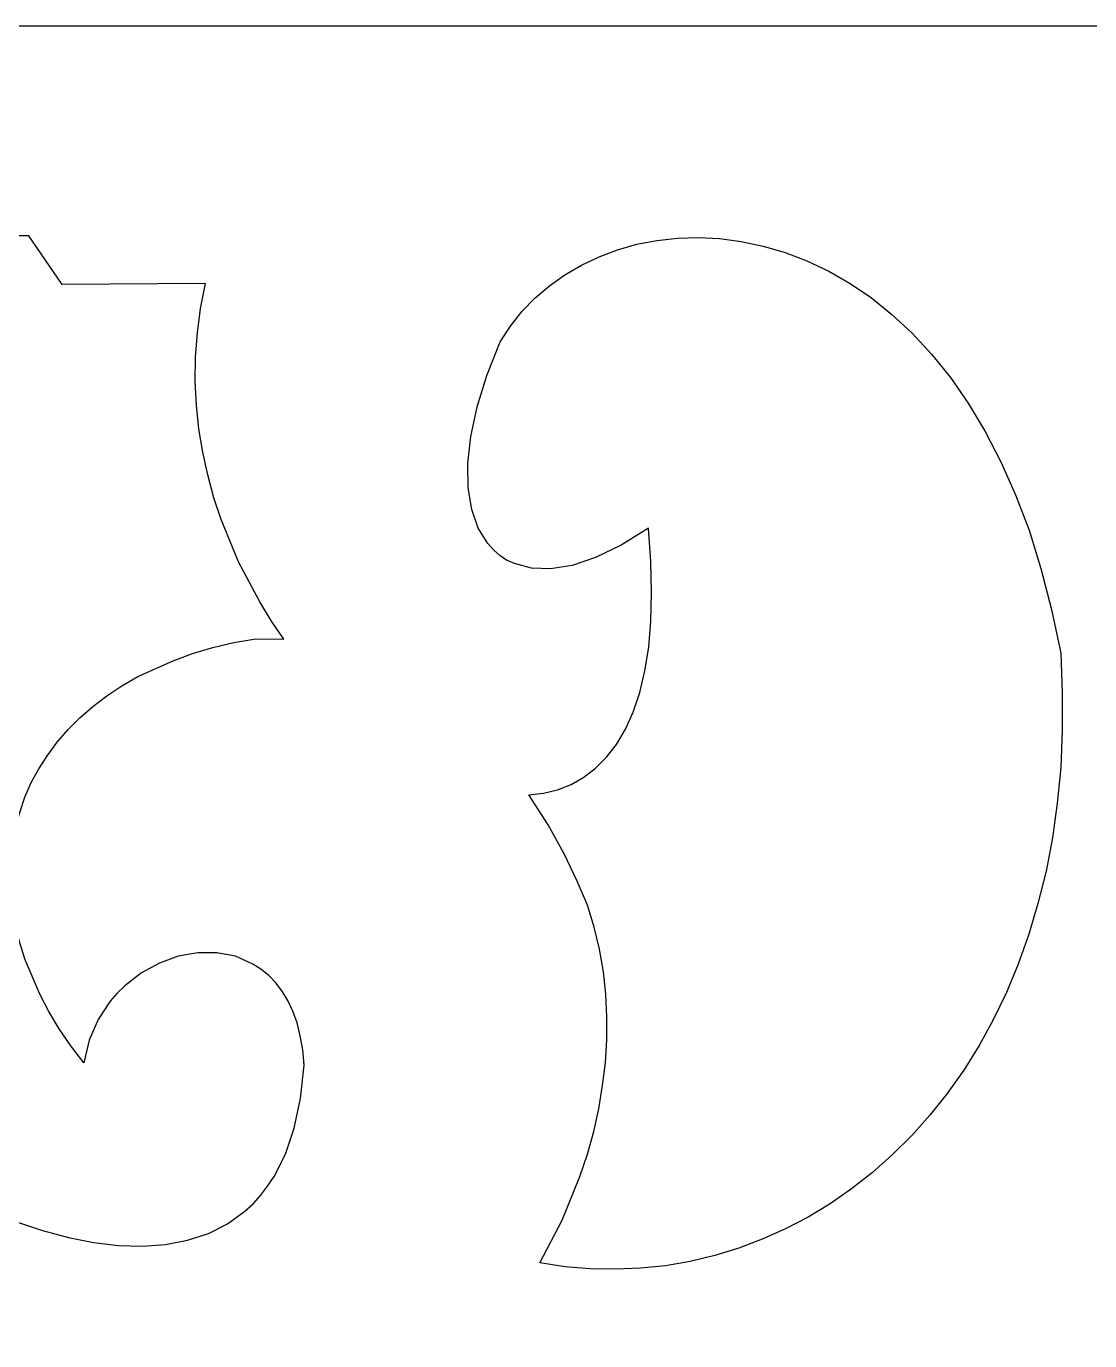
# Model space of a CAD drawing. Header units: centimetres. Extents: x 17.7 to 27.5, y -3.5 to 9.5.
# Drawn here: x 25.085 to 26.075, y 8.275 to 9.5 of the extents above; entities that cross this region are included whole.
import ezdxf

# ---------------------------------------------------------------- set-up
doc = ezdxf.new("R2010")
doc.units = ezdxf.units.CM
doc.header["$MEASUREMENT"] = 0
doc.layers.add('layer 1', color=7, linetype='Continuous')

msp = doc.modelspace()

# ---------------------------------------------------------------- linework, layer by layer
at = {"layer": 'layer 1', "color": 250}
for points, knots in [([(22.9497, 9.5), (22.9497, 9.5), (22.9497, 9.5), (22.9497, 9.5), (22.9497, 9.5), (22.9497, 9.5), (27.5, 9.5), (27.5, 9.5), (27.5, 9.5), (27.5, 9.5), (27.5, -3.50002), (27.5, -3.50002), (27.5, -3.50002), (27.5, -3.50002), (22.9497, -3.50002), (22.9497, -3.50002), (22.9497, -3.50002), (22.9497, -3.50002), (22.9497, 9.5), (22.9497, 9.5)], [0, 0, 0, 0, 0.1666667, 0.1666667, 0.1666667, 0.1666667, 0.3333333, 0.3333333, 0.3333333, 0.3333333, 0.5, 0.5, 0.5, 0.5, 0.6666667, 0.6666667, 0.6666667, 0.6666667, 1, 1, 1, 1]), ([(24.42089, 9.30482), (24.42089, 9.30482), (24.42089, 9.30482), (24.42089, 9.30482), (24.42089, 9.30482), (24.42089, 9.30482), (25.08696, 9.30482), (25.08696, 9.30482), (25.08696, 9.30482), (25.08696, 9.30482), (25.11802, 9.25926), (25.11802, 9.25926), (25.11802, 9.25926), (25.11802, 9.25926), (25.25176, 9.26024), (25.25176, 9.26024), (25.25176, 9.26024), (25.25176, 9.26024), (25.24713, 9.23712), (25.24713, 9.23712), (25.24713, 9.23712), (25.24713, 9.23712), (25.24417, 9.21433), (25.24417, 9.21433), (25.24417, 9.21433), (25.24417, 9.21433), (25.24251, 9.19156), (25.24251, 9.19156), (25.24251, 9.19156), (25.24251, 9.19156), (25.24218, 9.1691), (25.24218, 9.1691), (25.24218, 9.1691), (25.24218, 9.1691), (25.24316, 9.14696), (25.24316, 9.14696), (25.24316, 9.14696), (25.24316, 9.14696), (25.24549, 9.12484), (25.24549, 9.12484), (25.24549, 9.12484), (25.24549, 9.12484), (25.24913, 9.10305), (25.24913, 9.10305), (25.24913, 9.10305), (25.24913, 9.10305), (25.25374, 9.08192), (25.25374, 9.08192), (25.25374, 9.08192), (25.25374, 9.08192), (25.25936, 9.06078), (25.25936, 9.06078), (25.25936, 9.06078), (25.25936, 9.06078), (25.26628, 9.0403), (25.26628, 9.0403), (25.26628, 9.0403), (25.26628, 9.0403), (25.28247, 9.00101), (25.28247, 9.00101), (25.28247, 9.00101), (25.28247, 9.00101), (25.30228, 8.96368), (25.30228, 8.96368), (25.30228, 8.96368), (25.30228, 8.96368), (25.31319, 8.94586), (25.31319, 8.94586), (25.31319, 8.94586), (25.31319, 8.94586), (25.32474, 8.92901), (25.32474, 8.92901), (25.32474, 8.92901), (25.32474, 8.92901), (25.29865, 8.92935), (25.29865, 8.92935), (25.29865, 8.92935), (25.29865, 8.92935), (25.27818, 8.92572), (25.27818, 8.92572), (25.27818, 8.92572), (25.27818, 8.92572), (25.25836, 8.92108), (25.25836, 8.92108), (25.25836, 8.92108), (25.25836, 8.92108), (25.23955, 8.91547), (25.23955, 8.91547), (25.23955, 8.91547), (25.23955, 8.91547), (25.2217, 8.90887), (25.2217, 8.90887), (25.2217, 8.90887), (25.2217, 8.90887), (25.18868, 8.894), (25.18868, 8.894), (25.18868, 8.894), (25.18868, 8.894), (25.17381, 8.88543), (25.17381, 8.88543), (25.17381, 8.88543), (25.17381, 8.88543), (25.15962, 8.87618), (25.15962, 8.87618), (25.15962, 8.87618), (25.15962, 8.87618), (25.14675, 8.86627), (25.14675, 8.86627), (25.14675, 8.86627), (25.14675, 8.86627), (25.13452, 8.8557), (25.13452, 8.8557), (25.13452, 8.8557), (25.13452, 8.8557), (25.12364, 8.84481), (25.12364, 8.84481), (25.12364, 8.84481), (25.12364, 8.84481), (25.11339, 8.83292), (25.11339, 8.83292), (25.11339, 8.83292), (25.11339, 8.83292), (25.10448, 8.82069), (25.10448, 8.82069), (25.10448, 8.82069), (25.10448, 8.82069), (25.09654, 8.80815), (25.09654, 8.80815), (25.09654, 8.80815), (25.09654, 8.80815), (25.08929, 8.79527), (25.08929, 8.79527), (25.08929, 8.79527), (25.08929, 8.79527), (25.08335, 8.78173), (25.08335, 8.78173), (25.08335, 8.78173), (25.08335, 8.78173), (25.07871, 8.76754), (25.07871, 8.76754), (25.07871, 8.76754), (25.07871, 8.76754), (25.07442, 8.75332), (25.07442, 8.75332), (25.07442, 8.75332), (25.07442, 8.75332), (25.07212, 8.7388), (25.07212, 8.7388), (25.07212, 8.7388), (25.07212, 8.7388), (25.07046, 8.72394), (25.07046, 8.72394), (25.07046, 8.72394), (25.07046, 8.72394), (25.06981, 8.70875), (25.06981, 8.70875), (25.06981, 8.70875), (25.06981, 8.70875), (25.07046, 8.69322), (25.07046, 8.69322), (25.07046, 8.69322), (25.07046, 8.69322), (25.07212, 8.67771), (25.07212, 8.67771), (25.07212, 8.67771), (25.07212, 8.67771), (25.07442, 8.66218), (25.07442, 8.66218), (25.07442, 8.66218), (25.07442, 8.66218), (25.07871, 8.64599), (25.07871, 8.64599), (25.07871, 8.64599), (25.07871, 8.64599), (25.08367, 8.63014), (25.08367, 8.63014), (25.08367, 8.63014), (25.08367, 8.63014), (25.09721, 8.59812), (25.09721, 8.59812), (25.09721, 8.59812), (25.09721, 8.59812), (25.10579, 8.58195), (25.10579, 8.58195), (25.10579, 8.58195), (25.10579, 8.58195), (25.11537, 8.56575), (25.11537, 8.56575), (25.11537, 8.56575), (25.11537, 8.56575), (25.12627, 8.54991), (25.12627, 8.54991), (25.12627, 8.54991), (25.12627, 8.54991), (25.13849, 8.53406), (25.13849, 8.53406), (25.13849, 8.53406), (25.13849, 8.53406), (25.14345, 8.55518), (25.14345, 8.55518), (25.14345, 8.55518), (25.14345, 8.55518), (25.1517, 8.57468), (25.1517, 8.57468), (25.1517, 8.57468), (25.1517, 8.57468), (25.16293, 8.59153), (25.16293, 8.59153), (25.16293, 8.59153), (25.16293, 8.59153), (25.16952, 8.59911), (25.16952, 8.59911), (25.16952, 8.59911), (25.16952, 8.59911), (25.17647, 8.60605), (25.17647, 8.60605), (25.17647, 8.60605), (25.17647, 8.60605), (25.19199, 8.61793), (25.19199, 8.61793), (25.19199, 8.61793), (25.19199, 8.61793), (25.20883, 8.62718), (25.20883, 8.62718), (25.20883, 8.62718), (25.20883, 8.62718), (25.22634, 8.63345), (25.22634, 8.63345), (25.22634, 8.63345), (25.22634, 8.63345), (25.24449, 8.63676), (25.24449, 8.63676), (25.24449, 8.63676), (25.24449, 8.63676), (25.26232, 8.63676), (25.26232, 8.63676), (25.26232, 8.63676), (25.26232, 8.63676), (25.27949, 8.63345), (25.27949, 8.63345), (25.27949, 8.63345), (25.27949, 8.63345), (25.29568, 8.62618), (25.29568, 8.62618), (25.29568, 8.62618), (25.29568, 8.62618), (25.30328, 8.62157), (25.30328, 8.62157), (25.30328, 8.62157), (25.30328, 8.62157), (25.31053, 8.61562), (25.31053, 8.61562), (25.31053, 8.61562), (25.31053, 8.61562), (25.31715, 8.60868), (25.31715, 8.60868), (25.31715, 8.60868), (25.31715, 8.60868), (25.32309, 8.60109), (25.32309, 8.60109), (25.32309, 8.60109), (25.32309, 8.60109), (25.32838, 8.59218), (25.32838, 8.59218), (25.32838, 8.59218), (25.32838, 8.59218), (25.33299, 8.58226), (25.33299, 8.58226), (25.33299, 8.58226), (25.33299, 8.58226), (25.33696, 8.57137), (25.33696, 8.57137), (25.33696, 8.57137), (25.33696, 8.57137), (25.33994, 8.55949), (25.33994, 8.55949), (25.33994, 8.55949), (25.33994, 8.55949), (25.34224, 8.54627), (25.34224, 8.54627), (25.34224, 8.54627), (25.34224, 8.54627), (25.34355, 8.53206), (25.34355, 8.53206), (25.34355, 8.53206), (25.34355, 8.53206), (25.34027, 8.50102), (25.34027, 8.50102), (25.34027, 8.50102), (25.34027, 8.50102), (25.33432, 8.47329), (25.33432, 8.47329), (25.33432, 8.47329), (25.33432, 8.47329), (25.32605, 8.44918), (25.32605, 8.44918), (25.32605, 8.44918), (25.32605, 8.44918), (25.31549, 8.42838), (25.31549, 8.42838), (25.31549, 8.42838), (25.31549, 8.42838), (25.30955, 8.41913), (25.30955, 8.41913), (25.30955, 8.41913), (25.30955, 8.41913), (25.30294, 8.41055), (25.30294, 8.41055), (25.30294, 8.41055), (25.30294, 8.41055), (25.29601, 8.40294), (25.29601, 8.40294), (25.29601, 8.40294), (25.29601, 8.40294), (25.28842, 8.39602), (25.28842, 8.39602), (25.28842, 8.39602), (25.28842, 8.39602), (25.27224, 8.38413), (25.27224, 8.38413), (25.27224, 8.38413), (25.27224, 8.38413), (25.2544, 8.37521), (25.2544, 8.37521), (25.2544, 8.37521), (25.2544, 8.37521), (25.23491, 8.36894), (25.23491, 8.36894), (25.23491, 8.36894), (25.23491, 8.36894), (25.21445, 8.36497), (25.21445, 8.36497), (25.21445, 8.36497), (25.21445, 8.36497), (25.19299, 8.36332), (25.19299, 8.36332), (25.19299, 8.36332), (25.19299, 8.36332), (25.17053, 8.36398), (25.17053, 8.36398), (25.17053, 8.36398), (25.17053, 8.36398), (25.14741, 8.36663), (25.14741, 8.36663), (25.14741, 8.36663), (25.14741, 8.36663), (25.12396, 8.37158), (25.12396, 8.37158), (25.12396, 8.37158), (25.12396, 8.37158), (25.09985, 8.37786), (25.09985, 8.37786), (25.09985, 8.37786), (25.09985, 8.37786), (25.07575, 8.38611), (25.07575, 8.38611), (25.07575, 8.38611), (25.07575, 8.38611), (25.06254, 8.39602), (25.06254, 8.39602), (25.06254, 8.39602), (25.06254, 8.39602), (25.04998, 8.40725), (25.04998, 8.40725), (25.04998, 8.40725), (25.04998, 8.40725), (25.03877, 8.41913), (25.03877, 8.41913), (25.03877, 8.41913), (25.03877, 8.41913), (25.02819, 8.43234), (25.02819, 8.43234), (25.02819, 8.43234), (25.02819, 8.43234), (25.01861, 8.44621), (25.01861, 8.44621), (25.01861, 8.44621), (25.01861, 8.44621), (25.00969, 8.46106), (25.00969, 8.46106), (25.00969, 8.46106), (25.00969, 8.46106), (24.99352, 8.4931), (24.99352, 8.4931), (24.99352, 8.4931), (24.99352, 8.4931), (24.97965, 8.5281), (24.97965, 8.5281), (24.97965, 8.5281), (24.97965, 8.5281), (24.96776, 8.56543), (24.96776, 8.56543), (24.96776, 8.56543), (24.96776, 8.56543), (24.95653, 8.60472), (24.95653, 8.60472), (24.95653, 8.60472), (24.95653, 8.60472), (24.94663, 8.64567), (24.94663, 8.64567), (24.94663, 8.64567), (24.94663, 8.64567), (24.92615, 8.73021), (24.92615, 8.73021), (24.92615, 8.73021), (24.92615, 8.73021), (24.91524, 8.77315), (24.91524, 8.77315), (24.91524, 8.77315), (24.91524, 8.77315), (24.90336, 8.81573), (24.90336, 8.81573), (24.90336, 8.81573), (24.90336, 8.81573), (24.88949, 8.858), (24.88949, 8.858), (24.88949, 8.858), (24.88949, 8.858), (24.87331, 8.89929), (24.87331, 8.89929), (24.87331, 8.89929), (24.87331, 8.89929), (24.85481, 8.93924), (24.85481, 8.93924), (24.85481, 8.93924), (24.85481, 8.93924), (24.84426, 8.95841), (24.84426, 8.95841), (24.84426, 8.95841), (24.84426, 8.95841), (24.8327, 8.97722), (24.8327, 8.97722), (24.8327, 8.97722), (24.8327, 8.97722), (24.79306, 9.03436), (24.79306, 9.03436), (24.79306, 9.03436), (24.79306, 9.03436), (24.77325, 9.06111), (24.77325, 9.06111), (24.77325, 9.06111), (24.77325, 9.06111), (24.75277, 9.08654), (24.75277, 9.08654), (24.75277, 9.08654), (24.75277, 9.08654), (24.73229, 9.11098), (24.73229, 9.11098), (24.73229, 9.11098), (24.73229, 9.11098), (24.71083, 9.13442), (24.71083, 9.13442), (24.71083, 9.13442), (24.71083, 9.13442), (24.68871, 9.15654), (24.68871, 9.15654), (24.68871, 9.15654), (24.68871, 9.15654), (24.6656, 9.17735), (24.6656, 9.17735), (24.6656, 9.17735), (24.6656, 9.17735), (24.64115, 9.19717), (24.64115, 9.19717), (24.64115, 9.19717), (24.64115, 9.19717), (24.61507, 9.21598), (24.61507, 9.21598), (24.61507, 9.21598), (24.61507, 9.21598), (24.58767, 9.23349), (24.58767, 9.23349), (24.58767, 9.23349), (24.58767, 9.23349), (24.55861, 9.25), (24.55861, 9.25), (24.55861, 9.25), (24.55861, 9.25), (24.52755, 9.26552), (24.52755, 9.26552), (24.52755, 9.26552), (24.52755, 9.26552), (24.4942, 9.27972), (24.4942, 9.27972), (24.4942, 9.27972), (24.4942, 9.27972), (24.45887, 9.29293), (24.45887, 9.29293), (24.45887, 9.29293), (24.45887, 9.29293), (24.42089, 9.30482), (24.42089, 9.30482)], [0, 0, 0, 0, 0.0080645, 0.0080645, 0.0080645, 0.0080645, 0.016129, 0.016129, 0.016129, 0.016129, 0.0241935, 0.0241935, 0.0241935, 0.0241935, 0.0322581, 0.0322581, 0.0322581, 0.0322581, 0.0403226, 0.0403226, 0.0403226, 0.0403226, 0.0483871, 0.0483871, 0.0483871, 0.0483871, 0.0564516, 0.0564516, 0.0564516, 0.0564516, 0.0645161, 0.0645161, 0.0645161, 0.0645161, 0.0725806, 0.0725806, 0.0725806, 0.0725806, 0.0806452, 0.0806452, 0.0806452, 0.0806452, 0.0887097, 0.0887097, 0.0887097, 0.0887097, 0.0967742, 0.0967742, 0.0967742, 0.0967742, 0.1048387, 0.1048387, 0.1048387, 0.1048387, 0.1129032, 0.1129032, 0.1129032, 0.1129032, 0.1209677, 0.1209677, 0.1209677, 0.1209677, 0.1290323, 0.1290323, 0.1290323, 0.1290323, 0.1370968, 0.1370968, 0.1370968, 0.1370968, 0.1451613, 0.1451613, 0.1451613, 0.1451613, 0.1532258, 0.1532258, 0.1532258, 0.1532258, 0.1612903, 0.1612903, 0.1612903, 0.1612903, 0.1693548, 0.1693548, 0.1693548, 0.1693548, 0.1774194, 0.1774194, 0.1774194, 0.1774194, 0.1854839, 0.1854839, 0.1854839, 0.1854839, 0.1935484, 0.1935484, 0.1935484, 0.1935484, 0.2016129, 0.2016129, 0.2016129, 0.2016129, 0.2096774, 0.2096774, 0.2096774, 0.2096774, 0.2177419, 0.2177419, 0.2177419, 0.2177419, 0.2258065, 0.2258065, 0.2258065, 0.2258065, 0.233871, 0.233871, 0.233871, 0.233871, 0.2419355, 0.2419355, 0.2419355, 0.2419355, 0.25, 0.25, 0.25, 0.25, 0.2580645, 0.2580645, 0.2580645, 0.2580645, 0.266129, 0.266129, 0.266129, 0.266129, 0.2741935, 0.2741935, 0.2741935, 0.2741935, 0.2822581, 0.2822581, 0.2822581, 0.2822581, 0.2903226, 0.2903226, 0.2903226, 0.2903226, 0.2983871, 0.2983871, 0.2983871, 0.2983871, 0.3064516, 0.3064516, 0.3064516, 0.3064516, 0.3145161, 0.3145161, 0.3145161, 0.3145161, 0.3225806, 0.3225806, 0.3225806, 0.3225806, 0.3306452, 0.3306452, 0.3306452, 0.3306452, 0.3387097, 0.3387097, 0.3387097, 0.3387097, 0.3467742, 0.3467742, 0.3467742, 0.3467742, 0.3548387, 0.3548387, 0.3548387, 0.3548387, 0.3629032, 0.3629032, 0.3629032, 0.3629032, 0.3709677, 0.3709677, 0.3709677, 0.3709677, 0.3790323, 0.3790323, 0.3790323, 0.3790323, 0.3870968, 0.3870968, 0.3870968, 0.3870968, 0.3951613, 0.3951613, 0.3951613, 0.3951613, 0.4032258, 0.4032258, 0.4032258, 0.4032258, 0.4112903, 0.4112903, 0.4112903, 0.4112903, 0.4193548, 0.4193548, 0.4193548, 0.4193548, 0.4274194, 0.4274194, 0.4274194, 0.4274194, 0.4354839, 0.4354839, 0.4354839, 0.4354839, 0.4435484, 0.4435484, 0.4435484, 0.4435484, 0.4516129, 0.4516129, 0.4516129, 0.4516129, 0.4596774, 0.4596774, 0.4596774, 0.4596774, 0.4677419, 0.4677419, 0.4677419, 0.4677419, 0.4758065, 0.4758065, 0.4758065, 0.4758065, 0.483871, 0.483871, 0.483871, 0.483871, 0.4919355, 0.4919355, 0.4919355, 0.4919355, 0.5, 0.5, 0.5, 0.5, 0.5080645, 0.5080645, 0.5080645, 0.5080645, 0.516129, 0.516129, 0.516129, 0.516129, 0.5241935, 0.5241935, 0.5241935, 0.5241935, 0.5322581, 0.5322581, 0.5322581, 0.5322581, 0.5403226, 0.5403226, 0.5403226, 0.5403226, 0.5483871, 0.5483871, 0.5483871, 0.5483871, 0.5564516, 0.5564516, 0.5564516, 0.5564516, 0.5645161, 0.5645161, 0.5645161, 0.5645161, 0.5725806, 0.5725806, 0.5725806, 0.5725806, 0.5806452, 0.5806452, 0.5806452, 0.5806452, 0.5887097, 0.5887097, 0.5887097, 0.5887097, 0.5967742, 0.5967742, 0.5967742, 0.5967742, 0.6048387, 0.6048387, 0.6048387, 0.6048387, 0.6129032, 0.6129032, 0.6129032, 0.6129032, 0.6209677, 0.6209677, 0.6209677, 0.6209677, 0.6290323, 0.6290323, 0.6290323, 0.6290323, 0.6370968, 0.6370968, 0.6370968, 0.6370968, 0.6451613, 0.6451613, 0.6451613, 0.6451613, 0.6532258, 0.6532258, 0.6532258, 0.6532258, 0.6612903, 0.6612903, 0.6612903, 0.6612903, 0.6693548, 0.6693548, 0.6693548, 0.6693548, 0.6774194, 0.6774194, 0.6774194, 0.6774194, 0.6854839, 0.6854839, 0.6854839, 0.6854839, 0.6935484, 0.6935484, 0.6935484, 0.6935484, 0.7016129, 0.7016129, 0.7016129, 0.7016129, 0.7096774, 0.7096774, 0.7096774, 0.7096774, 0.7177419, 0.7177419, 0.7177419, 0.7177419, 0.7258065, 0.7258065, 0.7258065, 0.7258065, 0.733871, 0.733871, 0.733871, 0.733871, 0.7419355, 0.7419355, 0.7419355, 0.7419355, 0.75, 0.75, 0.75, 0.75, 0.7580645, 0.7580645, 0.7580645, 0.7580645, 0.766129, 0.766129, 0.766129, 0.766129, 0.7741935, 0.7741935, 0.7741935, 0.7741935, 0.7822581, 0.7822581, 0.7822581, 0.7822581, 0.7903226, 0.7903226, 0.7903226, 0.7903226, 0.7983871, 0.7983871, 0.7983871, 0.7983871, 0.8064516, 0.8064516, 0.8064516, 0.8064516, 0.8145161, 0.8145161, 0.8145161, 0.8145161, 0.8225806, 0.8225806, 0.8225806, 0.8225806, 0.8306452, 0.8306452, 0.8306452, 0.8306452, 0.8387097, 0.8387097, 0.8387097, 0.8387097, 0.8467742, 0.8467742, 0.8467742, 0.8467742, 0.8548387, 0.8548387, 0.8548387, 0.8548387, 0.8629032, 0.8629032, 0.8629032, 0.8629032, 0.8709677, 0.8709677, 0.8709677, 0.8709677, 0.8790323, 0.8790323, 0.8790323, 0.8790323, 0.8870968, 0.8870968, 0.8870968, 0.8870968, 0.8951613, 0.8951613, 0.8951613, 0.8951613, 0.9032258, 0.9032258, 0.9032258, 0.9032258, 0.9112903, 0.9112903, 0.9112903, 0.9112903, 0.9193548, 0.9193548, 0.9193548, 0.9193548, 0.9274194, 0.9274194, 0.9274194, 0.9274194, 0.9354839, 0.9354839, 0.9354839, 0.9354839, 0.9435484, 0.9435484, 0.9435484, 0.9435484, 0.9516129, 0.9516129, 0.9516129, 0.9516129, 0.9596774, 0.9596774, 0.9596774, 0.9596774, 0.9677419, 0.9677419, 0.9677419, 0.9677419, 0.9758065, 0.9758065, 0.9758065, 0.9758065, 0.983871, 0.983871, 0.983871, 0.983871, 1, 1, 1, 1]), ([(25.56316, 8.3478), (25.56316, 8.3478), (25.56316, 8.3478), (25.56316, 8.3478), (25.56316, 8.3478), (25.56316, 8.3478), (25.58662, 8.34417), (25.58662, 8.34417), (25.58662, 8.34417), (25.58662, 8.34417), (25.61007, 8.34219), (25.61007, 8.34219), (25.61007, 8.34219), (25.61007, 8.34219), (25.63351, 8.34186), (25.63351, 8.34186), (25.63351, 8.34186), (25.63351, 8.34186), (25.65695, 8.34286), (25.65695, 8.34286), (25.65695, 8.34286), (25.65695, 8.34286), (25.68007, 8.34517), (25.68007, 8.34517), (25.68007, 8.34517), (25.68007, 8.34517), (25.70319, 8.34913), (25.70319, 8.34913), (25.70319, 8.34913), (25.70319, 8.34913), (25.72598, 8.35474), (25.72598, 8.35474), (25.72598, 8.35474), (25.72598, 8.35474), (25.74844, 8.36134), (25.74844, 8.36134), (25.74844, 8.36134), (25.74844, 8.36134), (25.77023, 8.36992), (25.77023, 8.36992), (25.77023, 8.36992), (25.77023, 8.36992), (25.79202, 8.3795), (25.79202, 8.3795), (25.79202, 8.3795), (25.79202, 8.3795), (25.81316, 8.3904), (25.81316, 8.3904), (25.81316, 8.3904), (25.81316, 8.3904), (25.83364, 8.40294), (25.83364, 8.40294), (25.83364, 8.40294), (25.83364, 8.40294), (25.85345, 8.41683), (25.85345, 8.41683), (25.85345, 8.41683), (25.85345, 8.41683), (25.87293, 8.43202), (25.87293, 8.43202), (25.87293, 8.43202), (25.87293, 8.43202), (25.89143, 8.44852), (25.89143, 8.44852), (25.89143, 8.44852), (25.89143, 8.44852), (25.90959, 8.46637), (25.90959, 8.46637), (25.90959, 8.46637), (25.90959, 8.46637), (25.92643, 8.4855), (25.92643, 8.4855), (25.92643, 8.4855), (25.92643, 8.4855), (25.94261, 8.50566), (25.94261, 8.50566), (25.94261, 8.50566), (25.94261, 8.50566), (25.95812, 8.52745), (25.95812, 8.52745), (25.95812, 8.52745), (25.95812, 8.52745), (25.97232, 8.55024), (25.97232, 8.55024), (25.97232, 8.55024), (25.97232, 8.55024), (25.98553, 8.57433), (25.98553, 8.57433), (25.98553, 8.57433), (25.98553, 8.57433), (25.99776, 8.59976), (25.99776, 8.59976), (25.99776, 8.59976), (25.99776, 8.59976), (26.00865, 8.62618), (26.00865, 8.62618), (26.00865, 8.62618), (26.00865, 8.62618), (26.01855, 8.65392), (26.01855, 8.65392), (26.01855, 8.65392), (26.01855, 8.65392), (26.02715, 8.68267), (26.02715, 8.68267), (26.02715, 8.68267), (26.02715, 8.68267), (26.03474, 8.71271), (26.03474, 8.71271), (26.03474, 8.71271), (26.03474, 8.71271), (26.04069, 8.74375), (26.04069, 8.74375), (26.04069, 8.74375), (26.04069, 8.74375), (26.04498, 8.77611), (26.04498, 8.77611), (26.04498, 8.77611), (26.04498, 8.77611), (26.04828, 8.80946), (26.04828, 8.80946), (26.04828, 8.80946), (26.04828, 8.80946), (26.04961, 8.84381), (26.04961, 8.84381), (26.04961, 8.84381), (26.04961, 8.84381), (26.04961, 8.87916), (26.04961, 8.87916), (26.04961, 8.87916), (26.04961, 8.87916), (26.04828, 8.91581), (26.04828, 8.91581), (26.04828, 8.91581), (26.04828, 8.91581), (26.0397, 8.95643), (26.0397, 8.95643), (26.0397, 8.95643), (26.0397, 8.95643), (26.02978, 8.99474), (26.02978, 8.99474), (26.02978, 8.99474), (26.02978, 8.99474), (26.0189, 9.03039), (26.0189, 9.03039), (26.0189, 9.03039), (26.0189, 9.03039), (26.00634, 9.06342), (26.00634, 9.06342), (26.00634, 9.06342), (26.00634, 9.06342), (25.99247, 9.09413), (25.99247, 9.09413), (25.99247, 9.09413), (25.99247, 9.09413), (25.97795, 9.12252), (25.97795, 9.12252), (25.97795, 9.12252), (25.97795, 9.12252), (25.96209, 9.14894), (25.96209, 9.14894), (25.96209, 9.14894), (25.96209, 9.14894), (25.94559, 9.17273), (25.94559, 9.17273), (25.94559, 9.17273), (25.94559, 9.17273), (25.92808, 9.19452), (25.92808, 9.19452), (25.92808, 9.19452), (25.92808, 9.19452), (25.90991, 9.214), (25.90991, 9.214), (25.90991, 9.214), (25.90991, 9.214), (25.89108, 9.2315), (25.89108, 9.2315), (25.89108, 9.2315), (25.89108, 9.2315), (25.87193, 9.24703), (25.87193, 9.24703), (25.87193, 9.24703), (25.87193, 9.24703), (25.85212, 9.26024), (25.85212, 9.26024), (25.85212, 9.26024), (25.85212, 9.26024), (25.83231, 9.27179), (25.83231, 9.27179), (25.83231, 9.27179), (25.83231, 9.27179), (25.81185, 9.28137), (25.81185, 9.28137), (25.81185, 9.28137), (25.81185, 9.28137), (25.79169, 9.28929), (25.79169, 9.28929), (25.79169, 9.28929), (25.79169, 9.28929), (25.77121, 9.29524), (25.77121, 9.29524), (25.77121, 9.29524), (25.77121, 9.29524), (25.75075, 9.29953), (25.75075, 9.29953), (25.75075, 9.29953), (25.75075, 9.29953), (25.73059, 9.30218), (25.73059, 9.30218), (25.73059, 9.30218), (25.73059, 9.30218), (25.71078, 9.30318), (25.71078, 9.30318), (25.71078, 9.30318), (25.71078, 9.30318), (25.6913, 9.30251), (25.6913, 9.30251), (25.6913, 9.30251), (25.6913, 9.30251), (25.67215, 9.30053), (25.67215, 9.30053), (25.67215, 9.30053), (25.67215, 9.30053), (25.65332, 9.29689), (25.65332, 9.29689), (25.65332, 9.29689), (25.65332, 9.29689), (25.63549, 9.2916), (25.63549, 9.2916), (25.63549, 9.2916), (25.63549, 9.2916), (25.61832, 9.28533), (25.61832, 9.28533), (25.61832, 9.28533), (25.61832, 9.28533), (25.60181, 9.27741), (25.60181, 9.27741), (25.60181, 9.27741), (25.60181, 9.27741), (25.58628, 9.26849), (25.58628, 9.26849), (25.58628, 9.26849), (25.58628, 9.26849), (25.57209, 9.25825), (25.57209, 9.25825), (25.57209, 9.25825), (25.57209, 9.25825), (25.55855, 9.2467), (25.55855, 9.2467), (25.55855, 9.2467), (25.55855, 9.2467), (25.54666, 9.23448), (25.54666, 9.23448), (25.54666, 9.23448), (25.54666, 9.23448), (25.53576, 9.22062), (25.53576, 9.22062), (25.53576, 9.22062), (25.53576, 9.22062), (25.52618, 9.20608), (25.52618, 9.20608), (25.52618, 9.20608), (25.52618, 9.20608), (25.51364, 9.17471), (25.51364, 9.17471), (25.51364, 9.17471), (25.51364, 9.17471), (25.50472, 9.14533), (25.50472, 9.14533), (25.50472, 9.14533), (25.50472, 9.14533), (25.49877, 9.1179), (25.49877, 9.1179), (25.49877, 9.1179), (25.49877, 9.1179), (25.49614, 9.09248), (25.49614, 9.09248), (25.49614, 9.09248), (25.49614, 9.09248), (25.49646, 9.07002), (25.49646, 9.07002), (25.49646, 9.07002), (25.49646, 9.07002), (25.49977, 9.04988), (25.49977, 9.04988), (25.49977, 9.04988), (25.49977, 9.04988), (25.50571, 9.03238), (25.50571, 9.03238), (25.50571, 9.03238), (25.50571, 9.03238), (25.51462, 9.01817), (25.51462, 9.01817), (25.51462, 9.01817), (25.51462, 9.01817), (25.51991, 9.01224), (25.51991, 9.01224), (25.51991, 9.01224), (25.51991, 9.01224), (25.52585, 9.00695), (25.52585, 9.00695), (25.52585, 9.00695), (25.52585, 9.00695), (25.53212, 9.00266), (25.53212, 9.00266), (25.53212, 9.00266), (25.53212, 9.00266), (25.53939, 8.99936), (25.53939, 8.99936), (25.53939, 8.99936), (25.53939, 8.99936), (25.55524, 8.99505), (25.55524, 8.99505), (25.55524, 8.99505), (25.55524, 8.99505), (25.57307, 8.99439), (25.57307, 8.99439), (25.57307, 8.99439), (25.57307, 8.99439), (25.59322, 8.9977), (25.59322, 8.9977), (25.59322, 8.9977), (25.59322, 8.9977), (25.61501, 9.00497), (25.61501, 9.00497), (25.61501, 9.00497), (25.61501, 9.00497), (25.6388, 9.01653), (25.6388, 9.01653), (25.6388, 9.01653), (25.6388, 9.01653), (25.66422, 9.03238), (25.66422, 9.03238), (25.66422, 9.03238), (25.66422, 9.03238), (25.66653, 9.00134), (25.66653, 9.00134), (25.66653, 9.00134), (25.66653, 9.00134), (25.66719, 8.97228), (25.66719, 8.97228), (25.66719, 8.97228), (25.66719, 8.97228), (25.66653, 8.94586), (25.66653, 8.94586), (25.66653, 8.94586), (25.66653, 8.94586), (25.66455, 8.92143), (25.66455, 8.92143), (25.66455, 8.92143), (25.66455, 8.92143), (25.66092, 8.89929), (25.66092, 8.89929), (25.66092, 8.89929), (25.66092, 8.89929), (25.6563, 8.87916), (25.6563, 8.87916), (25.6563, 8.87916), (25.6563, 8.87916), (25.65003, 8.86098), (25.65003, 8.86098), (25.65003, 8.86098), (25.65003, 8.86098), (25.64276, 8.84514), (25.64276, 8.84514), (25.64276, 8.84514), (25.64276, 8.84514), (25.63449, 8.83093), (25.63449, 8.83093), (25.63449, 8.83093), (25.63449, 8.83093), (25.62526, 8.81904), (25.62526, 8.81904), (25.62526, 8.81904), (25.62526, 8.81904), (25.61501, 8.80881), (25.61501, 8.80881), (25.61501, 8.80881), (25.61501, 8.80881), (25.60413, 8.80023), (25.60413, 8.80023), (25.60413, 8.80023), (25.60413, 8.80023), (25.59222, 8.79361), (25.59222, 8.79361), (25.59222, 8.79361), (25.59222, 8.79361), (25.57968, 8.78865), (25.57968, 8.78865), (25.57968, 8.78865), (25.57968, 8.78865), (25.56647, 8.78536), (25.56647, 8.78536), (25.56647, 8.78536), (25.56647, 8.78536), (25.55293, 8.78404), (25.55293, 8.78404), (25.55293, 8.78404), (25.55293, 8.78404), (25.57076, 8.75596), (25.57076, 8.75596), (25.57076, 8.75596), (25.57076, 8.75596), (25.58563, 8.7289), (25.58563, 8.7289), (25.58563, 8.7289), (25.58563, 8.7289), (25.59784, 8.70346), (25.59784, 8.70346), (25.59784, 8.70346), (25.59784, 8.70346), (25.60741, 8.68101), (25.60741, 8.68101), (25.60741, 8.68101), (25.60741, 8.68101), (25.6137, 8.66053), (25.6137, 8.66053), (25.6137, 8.66053), (25.6137, 8.66053), (25.61865, 8.64007), (25.61865, 8.64007), (25.61865, 8.64007), (25.61865, 8.64007), (25.62228, 8.61891), (25.62228, 8.61891), (25.62228, 8.61891), (25.62228, 8.61891), (25.62459, 8.59812), (25.62459, 8.59812), (25.62459, 8.59812), (25.62459, 8.59812), (25.62559, 8.57699), (25.62559, 8.57699), (25.62559, 8.57699), (25.62559, 8.57699), (25.62559, 8.55552), (25.62559, 8.55552), (25.62559, 8.55552), (25.62559, 8.55552), (25.62426, 8.53406), (25.62426, 8.53406), (25.62426, 8.53406), (25.62426, 8.53406), (25.62163, 8.51293), (25.62163, 8.51293), (25.62163, 8.51293), (25.62163, 8.51293), (25.61799, 8.49145), (25.61799, 8.49145), (25.61799, 8.49145), (25.61799, 8.49145), (25.61336, 8.47033), (25.61336, 8.47033), (25.61336, 8.47033), (25.61336, 8.47033), (25.60741, 8.44918), (25.60741, 8.44918), (25.60741, 8.44918), (25.60741, 8.44918), (25.60049, 8.42838), (25.60049, 8.42838), (25.60049, 8.42838), (25.60049, 8.42838), (25.58397, 8.38744), (25.58397, 8.38744), (25.58397, 8.38744), (25.58397, 8.38744), (25.56316, 8.3478), (25.56316, 8.3478)], [0, 0, 0, 0, 0.0084746, 0.0084746, 0.0084746, 0.0084746, 0.0169492, 0.0169492, 0.0169492, 0.0169492, 0.0254237, 0.0254237, 0.0254237, 0.0254237, 0.0338983, 0.0338983, 0.0338983, 0.0338983, 0.0423729, 0.0423729, 0.0423729, 0.0423729, 0.0508475, 0.0508475, 0.0508475, 0.0508475, 0.059322, 0.059322, 0.059322, 0.059322, 0.0677966, 0.0677966, 0.0677966, 0.0677966, 0.0762712, 0.0762712, 0.0762712, 0.0762712, 0.0847458, 0.0847458, 0.0847458, 0.0847458, 0.0932203, 0.0932203, 0.0932203, 0.0932203, 0.1016949, 0.1016949, 0.1016949, 0.1016949, 0.1101695, 0.1101695, 0.1101695, 0.1101695, 0.1186441, 0.1186441, 0.1186441, 0.1186441, 0.1271186, 0.1271186, 0.1271186, 0.1271186, 0.1355932, 0.1355932, 0.1355932, 0.1355932, 0.1440678, 0.1440678, 0.1440678, 0.1440678, 0.1525424, 0.1525424, 0.1525424, 0.1525424, 0.1610169, 0.1610169, 0.1610169, 0.1610169, 0.1694915, 0.1694915, 0.1694915, 0.1694915, 0.1779661, 0.1779661, 0.1779661, 0.1779661, 0.1864407, 0.1864407, 0.1864407, 0.1864407, 0.1949153, 0.1949153, 0.1949153, 0.1949153, 0.2033898, 0.2033898, 0.2033898, 0.2033898, 0.2118644, 0.2118644, 0.2118644, 0.2118644, 0.220339, 0.220339, 0.220339, 0.220339, 0.2288136, 0.2288136, 0.2288136, 0.2288136, 0.2372881, 0.2372881, 0.2372881, 0.2372881, 0.2457627, 0.2457627, 0.2457627, 0.2457627, 0.2542373, 0.2542373, 0.2542373, 0.2542373, 0.2627119, 0.2627119, 0.2627119, 0.2627119, 0.2711864, 0.2711864, 0.2711864, 0.2711864, 0.279661, 0.279661, 0.279661, 0.279661, 0.2881356, 0.2881356, 0.2881356, 0.2881356, 0.2966102, 0.2966102, 0.2966102, 0.2966102, 0.3050847, 0.3050847, 0.3050847, 0.3050847, 0.3135593, 0.3135593, 0.3135593, 0.3135593, 0.3220339, 0.3220339, 0.3220339, 0.3220339, 0.3305085, 0.3305085, 0.3305085, 0.3305085, 0.3389831, 0.3389831, 0.3389831, 0.3389831, 0.3474576, 0.3474576, 0.3474576, 0.3474576, 0.3559322, 0.3559322, 0.3559322, 0.3559322, 0.3644068, 0.3644068, 0.3644068, 0.3644068, 0.3728814, 0.3728814, 0.3728814, 0.3728814, 0.3813559, 0.3813559, 0.3813559, 0.3813559, 0.3898305, 0.3898305, 0.3898305, 0.3898305, 0.3983051, 0.3983051, 0.3983051, 0.3983051, 0.4067797, 0.4067797, 0.4067797, 0.4067797, 0.4152542, 0.4152542, 0.4152542, 0.4152542, 0.4237288, 0.4237288, 0.4237288, 0.4237288, 0.4322034, 0.4322034, 0.4322034, 0.4322034, 0.440678, 0.440678, 0.440678, 0.440678, 0.4491525, 0.4491525, 0.4491525, 0.4491525, 0.4576271, 0.4576271, 0.4576271, 0.4576271, 0.4661017, 0.4661017, 0.4661017, 0.4661017, 0.4745763, 0.4745763, 0.4745763, 0.4745763, 0.4830508, 0.4830508, 0.4830508, 0.4830508, 0.4915254, 0.4915254, 0.4915254, 0.4915254, 0.5, 0.5, 0.5, 0.5, 0.5084746, 0.5084746, 0.5084746, 0.5084746, 0.5169492, 0.5169492, 0.5169492, 0.5169492, 0.5254237, 0.5254237, 0.5254237, 0.5254237, 0.5338983, 0.5338983, 0.5338983, 0.5338983, 0.5423729, 0.5423729, 0.5423729, 0.5423729, 0.5508475, 0.5508475, 0.5508475, 0.5508475, 0.559322, 0.559322, 0.559322, 0.559322, 0.5677966, 0.5677966, 0.5677966, 0.5677966, 0.5762712, 0.5762712, 0.5762712, 0.5762712, 0.5847458, 0.5847458, 0.5847458, 0.5847458, 0.5932203, 0.5932203, 0.5932203, 0.5932203, 0.6016949, 0.6016949, 0.6016949, 0.6016949, 0.6101695, 0.6101695, 0.6101695, 0.6101695, 0.6186441, 0.6186441, 0.6186441, 0.6186441, 0.6271186, 0.6271186, 0.6271186, 0.6271186, 0.6355932, 0.6355932, 0.6355932, 0.6355932, 0.6440678, 0.6440678, 0.6440678, 0.6440678, 0.6525424, 0.6525424, 0.6525424, 0.6525424, 0.6610169, 0.6610169, 0.6610169, 0.6610169, 0.6694915, 0.6694915, 0.6694915, 0.6694915, 0.6779661, 0.6779661, 0.6779661, 0.6779661, 0.6864407, 0.6864407, 0.6864407, 0.6864407, 0.6949153, 0.6949153, 0.6949153, 0.6949153, 0.7033898, 0.7033898, 0.7033898, 0.7033898, 0.7118644, 0.7118644, 0.7118644, 0.7118644, 0.720339, 0.720339, 0.720339, 0.720339, 0.7288136, 0.7288136, 0.7288136, 0.7288136, 0.7372881, 0.7372881, 0.7372881, 0.7372881, 0.7457627, 0.7457627, 0.7457627, 0.7457627, 0.7542373, 0.7542373, 0.7542373, 0.7542373, 0.7627119, 0.7627119, 0.7627119, 0.7627119, 0.7711864, 0.7711864, 0.7711864, 0.7711864, 0.779661, 0.779661, 0.779661, 0.779661, 0.7881356, 0.7881356, 0.7881356, 0.7881356, 0.7966102, 0.7966102, 0.7966102, 0.7966102, 0.8050847, 0.8050847, 0.8050847, 0.8050847, 0.8135593, 0.8135593, 0.8135593, 0.8135593, 0.8220339, 0.8220339, 0.8220339, 0.8220339, 0.8305085, 0.8305085, 0.8305085, 0.8305085, 0.8389831, 0.8389831, 0.8389831, 0.8389831, 0.8474576, 0.8474576, 0.8474576, 0.8474576, 0.8559322, 0.8559322, 0.8559322, 0.8559322, 0.8644068, 0.8644068, 0.8644068, 0.8644068, 0.8728814, 0.8728814, 0.8728814, 0.8728814, 0.8813559, 0.8813559, 0.8813559, 0.8813559, 0.8898305, 0.8898305, 0.8898305, 0.8898305, 0.8983051, 0.8983051, 0.8983051, 0.8983051, 0.9067797, 0.9067797, 0.9067797, 0.9067797, 0.9152542, 0.9152542, 0.9152542, 0.9152542, 0.9237288, 0.9237288, 0.9237288, 0.9237288, 0.9322034, 0.9322034, 0.9322034, 0.9322034, 0.940678, 0.940678, 0.940678, 0.940678, 0.9491525, 0.9491525, 0.9491525, 0.9491525, 0.9576271, 0.9576271, 0.9576271, 0.9576271, 0.9661017, 0.9661017, 0.9661017, 0.9661017, 0.9745763, 0.9745763, 0.9745763, 0.9745763, 0.9830508, 0.9830508, 0.9830508, 0.9830508, 1, 1, 1, 1])]:
    msp.add_open_spline(points, degree=3, knots=knots, dxfattribs=at)

doc.saveas('drawing.dxf')
